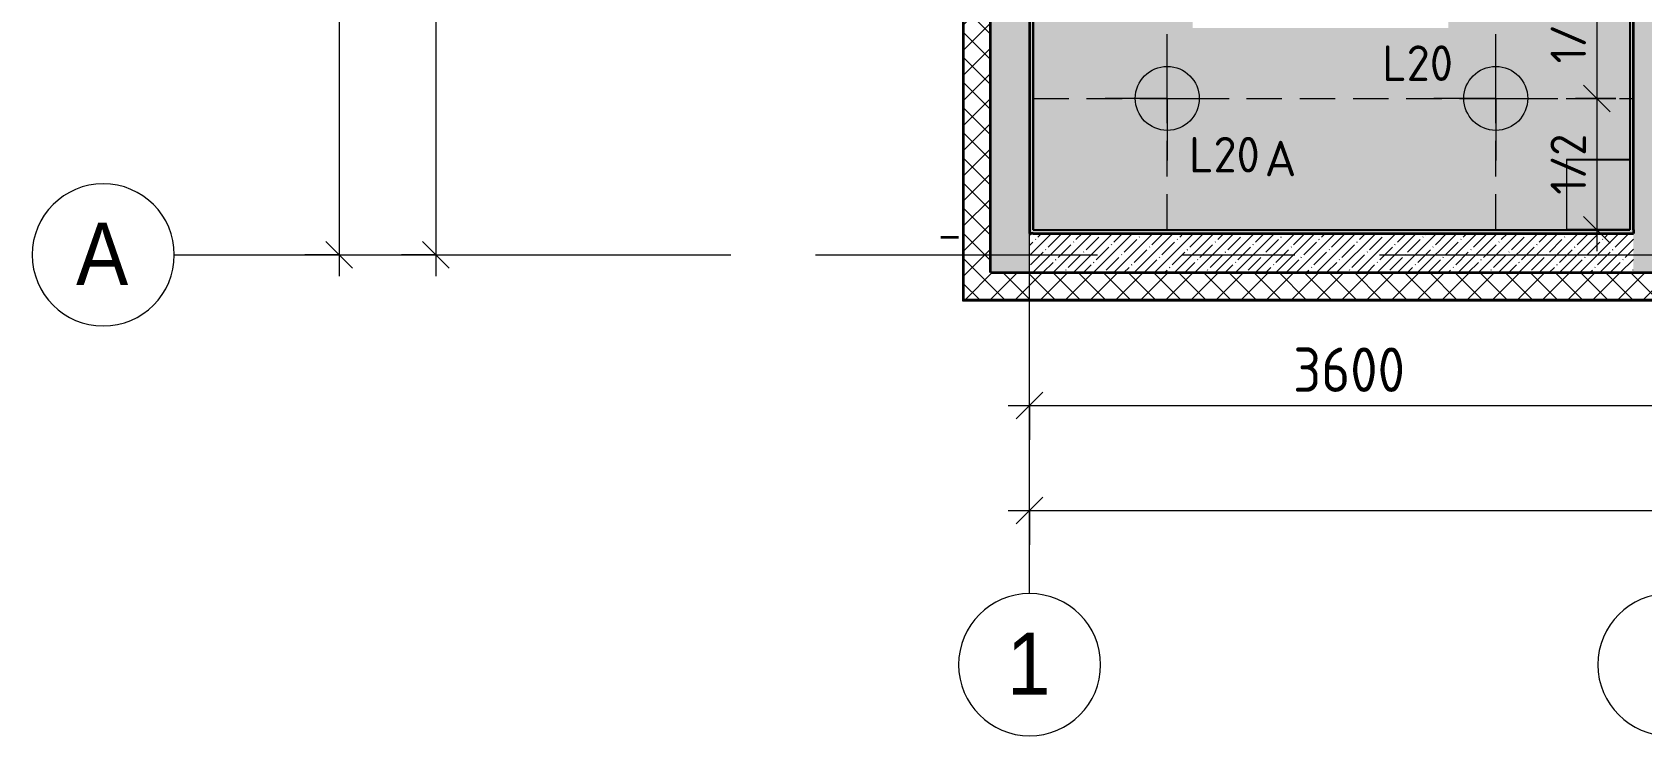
# Model space of a CAD drawing. Header units: millimetres. Extents: x -5524 to 188159, y -8553 to 29000.
# Drawn here: x -5507 to 3557, y -2706 to 1253 of the extents above; entities that cross this region are included whole.
import ezdxf

# ---------------------------------------------------------------- set-up
doc = ezdxf.new("R2010")
doc.units = ezdxf.units.MM
for name, pattern in [('200_ШТРИХ_ш1п0_6_', [160, 100, -60]), ('ADSK_Штрих_ш2 п1', [300, 200, -100]), ('Осевая', [3175, 635, -476.25, 1587.5, -476.25])]:
    doc.linetypes.add(name, pattern=pattern)
for name, color, linetype, lineweight in [('A-ANNO-DIMS', 7, 'Continuous', 9), ('A-ANNO-DIMS-100', 7, 'Continuous', 9), ('A-AREA-1', 7, '200_ШТРИХ_ш1п0_6_', 35), ('A-DETL-1', 7, 'ADSK_Штрих_ш2 п1', 9), ('A-WALL', 7, 'Continuous', 9), ('E-LITE-EQPM-IDEN', 7, 'Continuous', 9), ('I-WALL', 7, 'Continuous', 9), ('Оси', 7, 'Continuous', 9), ('Оси-1', 7, 'Continuous', 20), ('Оси-2', 7, 'Осевая', 9)]:
    doc.layers.add(name, color=color, linetype=linetype, lineweight=lineweight)
for name, color, linetype, lineweight, true_color in [('A-ANNO-NOTE', 1, 'Continuous', 9, 0xff0000), ('A-WALL-1', 254, 'Continuous', 25, 0xbebebe), ('A-WALL-3', 254, 'Continuous', 35, 0xbebebe), ('A-WALL-5', 7, 'Continuous', 35, 0x3c3c3c), ('A-WALL-6', 7, 'Continuous', 25, 0x3c3c3c), ('A-WALL-FNSH-1', 254, 'Continuous', 9, 0xbebebe), ('A-WALL-FNSH-2', 254, 'Continuous', 13, 0xbebebe), ('A-WALL-FNSH-3', 7, 'Continuous', 9, 0x3c3c3c), ('A-WALL-FNSH-4', 7, 'Continuous', 13, 0x3c3c3c), ('G-ANNO-TEXT-1', 1, 'Continuous', 9, 0xff0000)]:
    doc.layers.add(name, color=color, linetype=linetype, lineweight=lineweight, true_color=true_color)
doc.layers.add('S-STRS-1', color=7, linetype='Continuous', lineweight=13, transparency=1)
doc.styles.add('Arial', font='arial.ttf', dxfattribs={"width": 0.9, "height": 350})
doc.styles.add('GOST Common', font='GOST_Common.ttf', dxfattribs={"height": 200})
doc.styles.add('ISOCPEUR', font='isocpeur.ttf', dxfattribs={"width": 0.9, "height": 250})
doc.styles.add('ISOCPEUR_1', font='isocpeur.ttf', dxfattribs={"height": 200})
doc.styles.add('ISOCPEUR_2', font='isocpeur.ttf', dxfattribs={"width": 0.9, "height": 200})
doc.dimstyles.new('ISO-2_0_0_9К_Средний_округл2', dxfattribs={"dimscale": 304.8, "dimtxt": 199.196235, "dimasz": 0.492126, "dimexe": 0.393701, "dimexo": 0, "dimgap": 0, "dimtad": 1, "dimdec": 0, "dimrnd": 10, "dimzin": 0, "dimdsep": 46, "dimtxsty": 'ISOCPEUR_2', "dimblk1": 'OBLIQUE', "dimblk2": 'OBLIQUE', "dimsah": 1, "dimcen": 0.09, "dimdle": 0.393701, "dimazin": 0, "dimtfac": 1, "dimtdec": 4, "dimtix": 1, "dimtmove": 0, "dimatfit": 3, "dimfxl": 1, "dimtvp": 1, "dimtolj": 1, "dimtzin": 0, "dimarcsym": 2})
doc.dimstyles.new('ISO-2_5_0_9К_БОЛЬШОЙ', dxfattribs={"dimscale": 304.8, "dimtxt": 248.995294, "dimasz": 0.492126, "dimexe": 0.393701, "dimexo": 0.984252, "dimgap": 0, "dimtad": 1, "dimdec": 0, "dimrnd": 10, "dimzin": 0, "dimdsep": 46, "dimtxsty": 'ISOCPEUR', "dimblk1": 'OBLIQUE', "dimblk2": 'OBLIQUE', "dimsah": 1, "dimcen": 0.09, "dimdle": 0.393701, "dimazin": 0, "dimtfac": 1, "dimtdec": 4, "dimtix": 1, "dimtmove": 0, "dimatfit": 3, "dimfxl": 1, "dimtvp": 1, "dimtolj": 1, "dimtzin": 0, "dimarcsym": 2})
doc.dimstyles.new('ISO-2_5_0_9К_БОЛЬШОЙ_1', dxfattribs={"dimscale": 304.8, "dimtxt": 248.995294, "dimasz": 0.492126, "dimexe": 0.393701, "dimexo": 0.984252, "dimgap": 0, "dimtad": 1, "dimdec": 0, "dimrnd": 10, "dimzin": 0, "dimdsep": 46, "dimtxsty": 'ISOCPEUR', "dimblk1": 'OBLIQUE', "dimblk2": 'OBLIQUE', "dimsah": 1, "dimcen": 0.09, "dimdle": 0.393701, "dimazin": 0, "dimtfac": 1, "dimtdec": 4, "dimtix": 1, "dimtmove": 2, "dimatfit": 3, "dimfxl": 1, "dimtvp": 1, "dimtolj": 1, "dimtzin": 0, "dimarcsym": 2})
pattern_1 = [(45, (0, 0), (-70.71068, 70.71068), []), (135, (0, 0), (-70.71068, -70.71068), [])]
pattern_2 = [(45, (0, 0), (-57.0246, 57.0246), []), (45, (57.025, 0), (-57.0246, 57.0246), [100.806, -20.161, 3.353, -16.808])]
pattern_3 = [(0, (0, 0), (121.92, 30.48), [10.058, -81.382, 10.058, -81.382, -487.68]), (0, (0, 0), (121.92, 30.48), [-182.88, 10.058, -172.822, 10.058, -81.382, -213.36]), (0, (0, 0), (121.92, 30.48), [-457.2, 10.058, -50.902, 10.058, -142.342]), (120, (45.72, 15.24), (-87.35645, 90.34582), [10.058, -81.382, 10.058, -81.382, -487.68]), (120, (45.72, 15.24), (-87.35645, 90.34582), [-182.88, 10.058, -172.822, 10.058, -81.382, -213.36]), (120, (45.72, 15.24), (-87.35645, 90.34582), [-457.2, 10.058, -50.902, 10.058, -142.342]), (240, (60.96, 76.2), (-34.56355, -120.82582), [10.058, -81.382, 10.058, -81.382, -487.68]), (240, (60.96, 76.2), (-34.56355, -120.82582), [-182.88, 10.058, -172.822, 10.058, -81.382, -213.36]), (240, (60.96, 76.2), (-34.56355, -120.82582), [-457.2, 10.058, -50.902, 10.058, -142.342])]

# ---------------------------------------------------------------- blocks, each defined once
blk = doc.blocks.new('Ось сетки - D8-29747960-План расстановки осветительного оборудования 3 этажа в осях 1-12')
at = {"layer": 'Оси-1'}
for start, end in [(360, 180), (180, 360)]:
    blk.add_arc((0, 0), 4, start, end, dxfattribs=at)
blk = doc.blocks.new('DIMBLOCK34-План расстановки осветительного оборудования 3 этажа в осях 1-12')
at = {"layer": 'A-ANNO-DIMS-100'}
for p, q in [((-3777.5, 27120), (-3777.5, -120)), ((-3971.4, 27000), (-3657.5, 27000)), ((-3777.5, 27000), (-3971.4, 27000)), ((-3971.4, 0), (-3657.5, 0)), ((-3777.5, 0), (-3971.4, 0))]:
    blk.add_line(p, q, dxfattribs=at)
at = {"layer": 'A-ANNO-DIMS-100', "lineweight": 20}
for p, q in [((-3777.5, 27000), (-3852.5, 27075)), ((-3777.5, 27000), (-3702.5, 26925)), ((-3777.5, 0), (-3852.5, 75)), ((-3777.5, 0), (-3702.5, -75))]:
    blk.add_line(p, q, dxfattribs=at)
at = {"layer": 'A-ANNO-DIMS-100', "color": 0, "insert": (-4104.1, 13832.4), "char_height": 250, "width": 948.097, "attachment_point": 1, "rotation": 90, "line_spacing_factor": 1.149209, "style": 'ISOCPEUR'}
blk.add_mtext('27000', dxfattribs=at)
blk = doc.blocks.new('_Oblique')
at = {"color": 0, "linetype": 'ByBlock', "lineweight": -2}
blk.add_line((-0.5, -0.5), (0.5, 0.5), dxfattribs=at)
blk = doc.blocks.new('DIMBLOCK46-План расстановки осветительного оборудования 3 этажа в осях 1-12')
at = {"layer": 'A-ANNO-DIMS-100', "lineweight": 20}
for p, q in [((-3233.7, 3600), (-3308.7, 3675)), ((-3233.7, 3600), (-3158.7, 3525)), ((-3233.7, 0), (-3308.7, 75)), ((-3233.7, 0), (-3158.7, -75))]:
    blk.add_line(p, q, dxfattribs=at)
at = {"layer": 'A-ANNO-DIMS-100'}
for p, q in [((-3427.7, 3600), (-3113.7, 3600)), ((-3233.7, 3600), (-3427.7, 3600)), ((-3233.7, 3600), (-3233.7, -120)), ((-3427.7, 0), (-3113.7, 0)), ((-3233.7, 0), (-3427.7, 0))]:
    blk.add_line(p, q, dxfattribs=at)
at = {"layer": 'A-ANNO-DIMS-100', "color": 0, "insert": (-3560.3, 1484), "char_height": 250, "width": 758.478, "attachment_point": 1, "rotation": 90, "line_spacing_factor": 1.149209, "style": 'ISOCPEUR'}
blk.add_mtext('3600', dxfattribs=at)
blk = doc.blocks.new('DIMBLOCK47-План расстановки осветительного оборудования 3 этажа в осях 1-12')
at = {"layer": 'A-ANNO-DIMS-100'}
for p, q in [((110, -1632.3), (110, -1318.3)), ((38310, -1632.3), (38310, -1318.3)), ((-10, -1438.3), (38430, -1438.3)), ((110, -1438.3), (110, -1632.3)), ((38310, -1438.3), (38310, -1632.3))]:
    blk.add_line(p, q, dxfattribs=at)
at = {"layer": 'A-ANNO-DIMS-100', "lineweight": 20}
for p, q in [((110, -1438.3), (35, -1513.3)), ((110, -1438.3), (185, -1363.3)), ((38310, -1438.3), (38235, -1513.3)), ((38310, -1438.3), (38385, -1363.3))]:
    blk.add_line(p, q, dxfattribs=at)
at = {"layer": 'A-ANNO-DIMS-100', "color": 0, "insert": (20005.7, -1111.7), "char_height": 250, "width": 948.097, "attachment_point": 1, "line_spacing_factor": 1.149209, "style": 'ISOCPEUR'}
blk.add_mtext('38200', dxfattribs=at)
blk = doc.blocks.new('DIMBLOCK48-План расстановки осветительного оборудования 3 этажа в осях 1-12')
at = {"layer": 'A-ANNO-DIMS-100'}
for p, q in [((110, -1041.8), (110, -727.8)), ((3710, -1041.8), (3710, -727.8)), ((-10, -847.8), (3710, -847.8)), ((110, -847.8), (110, -1041.8)), ((3710, -847.8), (3710, -1041.8))]:
    blk.add_line(p, q, dxfattribs=at)
at = {"layer": 'A-ANNO-DIMS-100', "lineweight": 20}
for p, q in [((110, -847.8), (185, -772.8)), ((3710, -847.8), (3785, -772.8)), ((110, -847.8), (35, -922.8)), ((3710, -847.8), (3635, -922.8))]:
    blk.add_line(p, q, dxfattribs=at)
at = {"layer": 'A-ANNO-DIMS-100', "color": 0, "insert": (1594, -521.2), "char_height": 250, "width": 758.478, "attachment_point": 1, "line_spacing_factor": 1.149209, "style": 'ISOCPEUR'}
blk.add_mtext('3600', dxfattribs=at)
blk = doc.blocks.new('DIMBLOCK101-План расстановки осветительного оборудования 3 этажа в осях 1-12')
at = {"layer": 'A-ANNO-DIMS-100'}
for p, q in [((3304.4, 1740), (3304.4, 880.5)), ((3410.5, 1620), (3184.4, 1620)), ((3304.4, 1620), (3410.5, 1620)), ((3410.5, 880.5), (3184.4, 880.5)), ((3304.4, 880.5), (3410.5, 880.5))]:
    blk.add_line(p, q, dxfattribs=at)
at = {"layer": 'A-ANNO-DIMS-100', "lineweight": 20}
for p, q in [((3304.4, 1620), (3229.4, 1695)), ((3304.4, 1620), (3379.4, 1545)), ((3304.4, 880.5), (3229.4, 955.5)), ((3304.4, 880.5), (3379.4, 805.5))]:
    blk.add_line(p, q, dxfattribs=at)
at = {"layer": 'A-ANNO-DIMS-100', "color": 0, "insert": (3043.1, 1077.9), "char_height": 200, "width": 413.715, "attachment_point": 1, "rotation": 90, "line_spacing_factor": 1.149209, "style": 'ISOCPEUR_2'}
blk.add_mtext('1/2', dxfattribs=at)
blk = doc.blocks.new('DIMBLOCK102-План расстановки осветительного оборудования 3 этажа в осях 1-12')
at = {"layer": 'A-ANNO-DIMS-100', "lineweight": 20}
for p, q in [((3304.4, 880.5), (3229.4, 955.5)), ((3304.4, 880.5), (3379.4, 805.5)), ((3304.4, 141), (3229.4, 216)), ((3304.4, 141), (3379.4, 66))]:
    blk.add_line(p, q, dxfattribs=at)
at = {"layer": 'A-ANNO-DIMS-100'}
for p, q in [((3410.5, 880.5), (3184.4, 880.5)), ((3304.4, 880.5), (3304.4, 21)), ((3304.4, 880.5), (3410.5, 880.5)), ((3410.5, 141), (3184.4, 141)), ((3304.4, 141), (3410.5, 141))]:
    blk.add_line(p, q, dxfattribs=at)
at = {"layer": 'A-ANNO-DIMS-100', "color": 0, "insert": (3043.1, 338.4), "char_height": 200, "width": 413.715, "attachment_point": 1, "rotation": 90, "line_spacing_factor": 1.149209, "style": 'ISOCPEUR_2'}
blk.add_mtext('1/2', dxfattribs=at)

msp = doc.modelspace()

# ---------------------------------------------------------------- hatches: boundary and pattern name
at = {"layer": 'A-WALL'}
h = msp.add_hatch(dxfattribs=at)
h.set_pattern_fill('FP_8', color=256, style=0, pattern_type=2)
h.set_pattern_definition(pattern_1)
h.paths.add_polyline_path([(-260, -100), (-110, -100), (-110, 15200), (-260, 15200), (-260, 4373.8)])
h = msp.add_hatch(dxfattribs=at)
h.set_pattern_fill('FP_8', color=256, style=0, pattern_type=2)
h.set_pattern_definition(pattern_1)
h.paths.add_polyline_path([(37208.4, -250), (38207.7, -250), (38207.7, -100), (-260, -100), (-260, -250), (35868.8, -250)])
at = {"layer": 'I-WALL'}
h = msp.add_hatch(dxfattribs=at)
h.set_pattern_fill('FP_9', color=256, style=0, pattern_type=2)
h.set_pattern_definition(pattern_2)
h.paths.add_polyline_path([(110, -100), (110, 7900), (-110, 7900), (-110, -100)])
h = msp.add_hatch(dxfattribs=at)
h.set_pattern_fill('FP_9', color=256, style=0, pattern_type=2)
h.set_pattern_definition(pattern_2)
h.paths.add_polyline_path([(3510, -100), (3730, -100), (3730, 7900), (3510, 7900), (3510, 120)])
h = msp.add_hatch(dxfattribs=at)
h.set_pattern_fill('FP_30', color=256, style=0, pattern_type=2)
h.set_pattern_definition(pattern_3)
h.paths.add_polyline_path([(110, 120), (130, 120), (130, 7660), (110, 7660), (110, 4373.8)])
h = msp.add_hatch(dxfattribs=at)
h.set_pattern_fill('FP_30', color=256, style=0, pattern_type=2)
h.set_pattern_definition(pattern_3)
h.paths.add_polyline_path([(3490, 140), (3510, 140), (3510, 7660), (3490, 7659), (3490, 141)])
h = msp.add_hatch(dxfattribs=at)
h.set_pattern_fill('FP_9', color=256, style=0, pattern_type=2)
h.set_pattern_definition(pattern_2)
h.paths.add_polyline_path([(3510, -100), (3510, 120), (110, 120), (110, -100), (1039.1, -100)])
h = msp.add_hatch(dxfattribs=at)
h.set_pattern_fill('FP_30', color=256, style=0, pattern_type=2)
h.set_pattern_definition(pattern_3)
h.paths.add_polyline_path([(3510, 120), (3510, 140), (130, 140), (130, 120), (1039.1, 120)])
at = {"layer": 'S-STRS-1'}
msp.add_hatch(color=256, dxfattribs=at).paths.add_polyline_path([(131, 140), (3490, 141), (3490, 1620), (2468.6, 1620), (2468.6, 1276.3), (1028.6, 1276.3), (1028.6, 1620), (130, 1620), (130.7, 140)])

# ---------------------------------------------------------------- linework, layer by layer
at = {"layer": 'A-ANNO-NOTE'}
for p, q in [((885, 880.5), (885, 1229.4)), ((2735, 880.5), (2735, 1229.4)), ((885, 880.5), (536.1, 880.5)), ((885, 880.5), (885, 531.6)), ((885, 880.5), (1233.9, 880.5)), ((2735, 880.5), (2386.1, 880.5)), ((2735, 880.5), (2735, 531.6)), ((2735, 880.5), (3083.9, 880.5))]:
    msp.add_line(p, q, dxfattribs=at)
for centre in [(885, 880.5), (2735, 880.5)]:
    msp.add_circle(centre, 180, dxfattribs=at)
at = {"layer": 'A-AREA-1'}
msp.add_line((-390, 100), (-267.9, 100), dxfattribs=at)
at = {"layer": 'A-DETL-1'}
for p, q in [((885, 141), (885, 7660)), ((2735, 141), (2735, 7660)), ((131, 880.5), (3510, 880.5))]:
    msp.add_line(p, q, dxfattribs=at)
at = {"layer": 'A-WALL'}
for p, q in [((-260, 15350), (-260, -250)), ((131, 140.3), (131, 140)), ((-260, -250), (38207.7, -250))]:
    msp.add_line(p, q, dxfattribs=at)
at = {"layer": 'A-WALL-1'}
for p, q in [((130, 140), (130, 7660)), ((3490, 7660), (3490, 141)), ((3490, 140), (3135, 140))]:
    msp.add_line(p, q, dxfattribs=at)
at = {"layer": 'A-WALL-3'}
for p, q in [((-110, -100), (-110, 7900)), ((110, 7660), (110, 120)), ((3510, 140), (3510, 7680)), ((130, 120), (3510, 120))]:
    msp.add_line(p, q, dxfattribs=at)
at = {"layer": 'A-WALL-5'}
for p, q in [((130, 120), (110, 120)), ((3510, 140), (3510, 120)), ((-110, -100), (3730, -100))]:
    msp.add_line(p, q, dxfattribs=at)
at = {"layer": 'A-WALL-6'}
for p, q in [((130, 7660), (130, 140)), ((130, 140), (3135, 140)), ((3135, 140), (3490, 140)), ((3490, 140), (3490, 141))]:
    msp.add_line(p, q, dxfattribs=at)
at = {"layer": 'A-WALL-FNSH-1'}
msp.add_line((-268, 14774.9), (-268, -258), dxfattribs=at)
at = {"layer": 'A-WALL-FNSH-2'}
msp.add_line((-263, 15353), (-263, -253), dxfattribs=at)
at = {"layer": 'A-WALL-FNSH-3'}
msp.add_line((-268, -258), (38207.7, -258), dxfattribs=at)
at = {"layer": 'A-WALL-FNSH-4'}
for p, q in [((131, 141), (131, 7660)), ((3489, 7659), (3489, 497.5)), ((3134, 536), (3134, 140)), ((3490, 536), (3134, 536)), ((3135, 140), (3135, 535)), ((3135, 535), (3490, 535)), ((3489, 497.5), (3490, 497.5)), ((3135, 141), (131, 141)), ((2881, 141), (2881, 140)), ((3490, 141), (2881, 141)), ((2881, 140), (3135, 140)), ((-263, -253), (38207.7, -253))]:
    msp.add_line(p, q, dxfattribs=at)
at = {"layer": 'I-WALL'}
for p, q in [((131, 140.5), (130, 140.5)), ((131, 141), (131, 140.3))]:
    msp.add_line(p, q, dxfattribs=at)
at = {"layer": 'Оси'}
for p, q in [((110, -1906.3), (110, 593.7)), ((-4706.6, 0), (-2206.6, 0))]:
    msp.add_line(p, q, dxfattribs=at)
at = {"layer": 'Оси-2'}
for p, q in [((110, 593.7), (110, 12880)), ((-2206.6, 0), (36260, 0))]:
    msp.add_line(p, q, dxfattribs=at)

# ---------------------------------------------------------------- block references
at = {"layer": 'Оси-1', "xscale": 99.99999999999993, "yscale": 99.99999999999993, "zscale": 99.99999999999993, "rotation": 269.9999999999994}
msp.add_blockref('Ось сетки - D8-29747960-План расстановки осветительного оборудования 3 этажа в осях 1-12', (-5106.6, 0), dxfattribs=at)
at = {"layer": 'Оси-1', "xscale": 99.99999999999993, "yscale": 99.99999999999993, "zscale": 99.99999999999993}
for p in [(110, -2306.3), (3710, -2306.3)]:
    msp.add_blockref('Ось сетки - D8-29747960-План расстановки осветительного оборудования 3 этажа в осях 1-12', p, dxfattribs=at)

# ---------------------------------------------------------------- texts
at = {"layer": 'E-LITE-EQPM-IDEN', "char_height": 200, "width": 529.114, "attachment_point": 1, "style": 'GOST Common'}
for insert in [(2095.7, 1178.7), (1007.8, 663.8)]:
    msp.add_mtext('L20', dxfattribs=dict(at, insert=insert))
at = {"layer": 'G-ANNO-TEXT-1', "insert": (1433.1, 642.1), "char_height": 200, "width": 224.472, "attachment_point": 1, "style": 'ISOCPEUR_1'}
msp.add_mtext('\\fISOCPEUR|b0|i0|c204|p34|;А', dxfattribs=at)
at = {"layer": 'Оси', "char_height": 350, "attachment_point": 1, "style": 'Arial'}
for s, insert, width in [('\\fArial|b0|i0|c204|p34|;\\W.9;А', (-5259.4, 181), 360.759), ('\\fArial|b0|i0|c204|p34|;\\W.9;1', (-17.5, -2125.6), 303.038)]:
    msp.add_mtext(s, dxfattribs=dict(at, insert=insert, width=width))

# ---------------------------------------------------------------- dimensions: what is measured, and where the dimension line sits
at = {"layer": 'A-ANNO-DIMS'}
dim = msp.add_linear_dim(base=(-3777.5, 0), p1=(-3671.4, 27000), p2=(-3671.4, 0), angle=90, dimstyle='ISO-2_5_0_9К_БОЛЬШОЙ_1', override={"dimpost": '<>', "dimfxl": 26999.999823}, dxfattribs=at)
dim.commit()
dim.dimension.update_dxf_attribs({"geometry": 'DIMBLOCK34-План расстановки осветительного оборудования 3 этажа в осях 1-12', "text_midpoint": (-3937.4, 14306.5), "dimtype": 160, "text_rotation": 90})
dim = msp.add_linear_dim(base=(-3233.7, 0), p1=(-3127.7, 3600), p2=(-3127.7, 0), angle=90, dimstyle='ISO-2_5_0_9К_БОЛЬШОЙ', override={"dimpost": '<>', "dimfxl": 3600}, dxfattribs=at)
dim.commit()
dim.dimension.update_dxf_attribs({"geometry": 'DIMBLOCK46-План расстановки осветительного оборудования 3 этажа в осях 1-12', "text_midpoint": (-3358.7, 1800)})
for base, p1, p2, picture, middle in [((3304.4, 880.5), (3410.5, 1620), (3410.5, 880.5), 'DIMBLOCK101-План расстановки осветительного оборудования 3 этажа в осях 1-12', (3204.4, 1250.2)), ((3304.4, 141), (3410.5, 880.5), (3410.5, 141), 'DIMBLOCK102-План расстановки осветительного оборудования 3 этажа в осях 1-12', (3204.4, 510.7))]:
    dim = msp.add_linear_dim(base=base, p1=p1, p2=p2, angle=90, text='1/2', dimstyle='ISO-2_0_0_9К_Средний_округл2', override={"dimpost": '<>', "dimfxl": 739.5}, dxfattribs=at)
    dim.commit()
    dim.dimension.update_dxf_attribs({"geometry": picture, "text_midpoint": middle})
dim = msp.add_linear_dim(base=(3710, -847.8), p1=(110, -741.8), p2=(3710, -741.8), dimstyle='ISO-2_5_0_9К_БОЛЬШОЙ', override={"dimpost": '<>', "dimfxl": 3599.999993}, dxfattribs=at)
dim.commit()
dim.dimension.update_dxf_attribs({"geometry": 'DIMBLOCK48-План расстановки осветительного оборудования 3 этажа в осях 1-12', "text_midpoint": (1910, -722.8)})
dim = msp.add_linear_dim(base=(38310, -1438.3), p1=(110, -1332.3), p2=(38310, -1332.3), dimstyle='ISO-2_5_0_9К_БОЛЬШОЙ_1', override={"dimpost": '<>', "dimfxl": 38199.999966}, dxfattribs=at)
dim.commit()
dim.dimension.update_dxf_attribs({"geometry": 'DIMBLOCK47-План расстановки осветительного оборудования 3 этажа в осях 1-12', "text_midpoint": (20479.8, -1278.4), "dimtype": 160})

doc.saveas('drawing.dxf')
